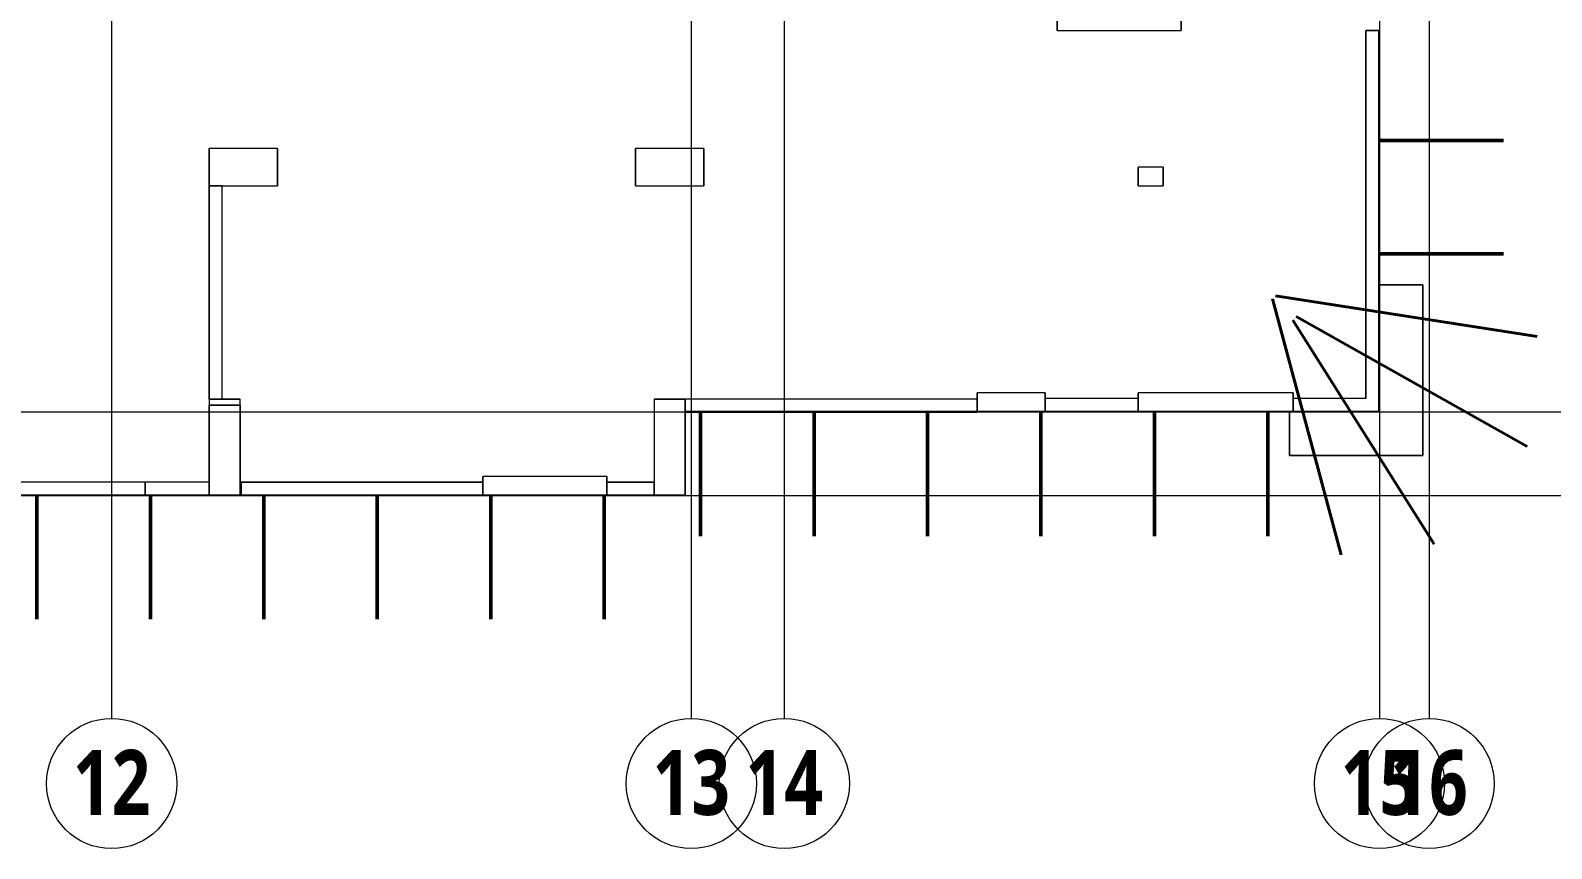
# Model space of a CAD drawing. Header units: millimetres. Extents: x -41779 to 122129, y -6962 to 59838.
# Drawn here: x 36623 to 61159, y -4008 to 9186 of the extents above; entities that cross this region are included whole.
import ezdxf

# ---------------------------------------------------------------- set-up
doc = ezdxf.new("R2010")
doc.units = ezdxf.units.MM
doc.linetypes.add('Grid Line', pattern=[10, 8, -1, 0, -1])
for name, color, linetype, lineweight in [('A-DETL', 90, 'Continuous', 5), ('A-FLOR', 192, 'Continuous', 5), ('A-WALL', 113, 'Continuous', 15), ('S-BEAM', 12, 'Continuous', 15), ('S-GRID', 1, 'Continuous', 5), ('S-GRID-IDEN', 1, 'Continuous', 9)]:
    doc.layers.add(name, color=color, linetype=linetype, lineweight=lineweight)
doc.styles.add('Roboto_B', font='Roboto-Bold.ttf', dxfattribs={"width": 0.8, "height": 1050})

# ---------------------------------------------------------------- blocks, each defined once
blk = doc.blocks.new('BMS-SUPPER STRUCTURE_180317_rvt-1-Level 2 -  BRACKET LAYOUT')
at = {"layer": 'A-FLOR', "color": 9}
for p, q in [((58373, 9186), (58373, 3041)), ((58373, 5081), (59083, 5081)), ((58373, 5081), (58373, 3041)), ((59083, 5081), (59083, 2331)), ((51893, 3041), (47183, 3041)), ((47183, 3031), (47183, 1691)), ((52993, 3041), (51893, 3041)), ((54493, 3041), (52993, 3041)), ((56993, 3041), (54493, 3041)), ((56933, 2331), (56933, 3041)), ((56993, 3041), (56933, 3041)), ((58373, 3041), (56993, 3041)), ((58373, 3041), (56993, 3041)), ((59083, 2331), (56933, 2331)), ((38473, 1691), (36473, 1691)), ((39508, 1691), (38473, 1691)), ((40008, 1691), (39508, 1691)), ((40021, 1691), (40008, 1691)), ((43923, 1691), (40021, 1691)), ((45923, 1691), (43923, 1691)), ((46683, 1691), (45923, 1691)), ((47183, 1691), (46683, 1691))]:
    blk.add_line(p, q, dxfattribs=at)
at = {"layer": 'A-FLOR', "color": 55}
for p, q in [((58373, 3041), (58373, 9186)), ((59083, 5081), (58373, 5081)), ((59083, 2331), (59083, 5081)), ((47183, 3041), (51893, 3041)), ((52993, 3041), (54493, 3041)), ((56933, 3041), (56933, 2331)), ((56993, 3041), (58373, 3041)), ((56933, 2331), (59083, 2331)), ((38473, 1691), (39508, 1691)), ((40008, 1691), (43923, 1691)), ((45923, 1691), (46683, 1691))]:
    blk.add_line(p, q, dxfattribs=at)
at = {"layer": 'A-FLOR', "color": 50}
for p, q in [((58373, 3041), (58373, 5081)), ((47183, 3041), (47183, 3031)), ((56933, 3041), (56993, 3041)), ((56993, 3041), (58373, 3041))]:
    blk.add_line(p, q, dxfattribs=at)
at = {"layer": 'A-FLOR', "color": 43}
for p, q in [((47183, 1691), (47183, 3041)), ((51893, 3041), (52993, 3041)), ((54493, 3041), (56993, 3041)), ((36473, 1691), (38473, 1691)), ((39508, 1691), (40008, 1691)), ((43923, 1691), (45923, 1691)), ((46683, 1691), (47183, 1691))]:
    blk.add_line(p, q, dxfattribs=at)
at = {"layer": 'A-WALL', "color": 8, "lineweight": 18}
for p, q in [((53183, 9486), (53183, 9186)), ((55183, 9186), (55183, 9486)), ((53183, 9186), (55183, 9186)), ((40608, 7281), (39508, 7281)), ((39508, 7281), (39508, 6681)), ((40608, 6681), (40608, 7281)), ((47483, 7281), (46383, 7281)), ((46383, 7281), (46383, 6681)), ((47483, 6681), (47483, 7281)), ((54893, 6981), (54493, 6981)), ((54493, 6981), (54493, 6681)), ((54893, 6681), (54893, 6981)), ((39508, 6681), (40608, 6681)), ((46383, 6681), (47483, 6681)), ((54493, 6681), (54893, 6681)), ((39508, 3241), (39508, 1691)), ((40008, 3241), (39508, 3241)), ((40008, 1691), (40008, 3241)), ((46683, 3241), (46683, 1691)), ((47183, 3241), (46683, 3241)), ((47183, 1691), (47183, 3241)), ((52993, 3341), (51893, 3341)), ((51893, 3341), (51893, 3041)), ((52993, 3041), (52993, 3341)), ((56993, 3341), (54493, 3341)), ((54493, 3341), (54493, 3041)), ((56993, 3041), (56993, 3341)), ((51893, 3041), (52993, 3041)), ((54493, 3041), (56993, 3041)), ((45923, 1991), (43923, 1991)), ((43923, 1991), (43923, 1691)), ((45923, 1691), (45923, 1991)), ((38473, 1901), (36473, 1901)), ((38473, 1691), (38473, 1901)), ((36473, 1691), (38473, 1691)), ((39508, 1691), (40008, 1691)), ((43923, 1691), (45923, 1691)), ((46683, 1691), (47183, 1691))]:
    blk.add_line(p, q, dxfattribs=at)
at = {"layer": 'A-WALL', "color": 253, "lineweight": 13}
for p, q in [((53183, 9186), (53183, 9486)), ((55183, 9486), (55183, 9186)), ((53183, 9186), (55183, 9186)), ((39508, 6681), (39508, 7281)), ((40608, 7281), (39508, 7281)), ((40608, 7281), (40608, 6681)), ((46383, 6681), (46383, 7281)), ((47483, 7281), (46383, 7281)), ((47483, 7281), (47483, 6681)), ((54493, 6681), (54493, 6981)), ((54893, 6981), (54493, 6981)), ((54893, 6981), (54893, 6681)), ((39508, 6681), (40608, 6681)), ((46383, 6681), (47483, 6681)), ((54493, 6681), (54893, 6681)), ((39508, 3241), (39508, 1691)), ((39508, 3241), (40008, 3241)), ((40008, 1691), (40008, 3241)), ((46683, 3241), (46683, 1691)), ((46683, 3241), (47183, 3241)), ((47183, 1691), (47183, 3241)), ((51893, 3041), (51893, 3341)), ((52993, 3341), (51893, 3341)), ((52993, 3341), (52993, 3041)), ((56993, 3341), (54493, 3341)), ((54493, 3041), (54493, 3341)), ((56993, 3341), (56993, 3041)), ((39508, 1691), (39508, 3141)), ((40008, 3141), (39508, 3141)), ((40008, 3141), (40008, 1691)), ((51893, 3041), (52993, 3041)), ((54493, 3041), (56993, 3041)), ((45923, 1991), (43923, 1991)), ((43923, 1691), (43923, 1991)), ((45923, 1991), (45923, 1691)), ((38473, 1901), (36473, 1901)), ((38473, 1901), (38473, 1691)), ((36473, 1691), (38473, 1691)), ((40008, 1691), (39508, 1691)), ((40008, 1691), (39508, 1691)), ((43923, 1691), (45923, 1691)), ((47183, 1691), (46683, 1691))]:
    blk.add_line(p, q, dxfattribs=at)
at = {"layer": 'A-WALL', "color": 254, "lineweight": 13}
for p, q in [((39508, 3141), (39508, 1901)), ((39508, 3141), (40008, 3141)), ((40008, 1691), (40008, 3141)), ((40008, 1691), (39508, 1691))]:
    blk.add_line(p, q, dxfattribs=at)
at = {"layer": 'A-WALL', "color": 10, "lineweight": 13}
blk.add_line((39508, 1901), (39508, 1691), dxfattribs=at)
at = {"layer": 'S-BEAM', "color": 253, "lineweight": 13}
for p, q in [((58373, 9186), (58163, 9186)), ((39718, 6681), (39508, 6681)), ((39718, 3241), (39508, 3241)), ((47183, 3241), (47183, 3031)), ((51893, 3241), (51893, 3041)), ((52993, 3041), (52993, 3251)), ((54493, 3041), (54493, 3251)), ((56993, 3041), (56993, 3251)), ((51893, 3031), (47183, 3031)), ((51893, 3031), (51893, 3041)), ((38473, 1691), (38473, 1901)), ((39508, 1691), (39508, 1901)), ((43923, 1901), (43923, 1691)), ((45923, 1691), (45923, 1901)), ((46683, 1691), (46683, 1901))]:
    blk.add_line(p, q, dxfattribs=at)
at = {"layer": 'S-BEAM', "color": 135, "lineweight": 13}
for p, q in [((58163, 9186), (58163, 3251)), ((58373, 3041), (58373, 9186)), ((39508, 6681), (39508, 3241)), ((39718, 3241), (39718, 6681)), ((51893, 3241), (47183, 3241)), ((54493, 3251), (52993, 3251)), ((58163, 3251), (56993, 3251)), ((47183, 3031), (51893, 3031)), ((51893, 3041), (51893, 3031)), ((52993, 3041), (54493, 3041)), ((56993, 3041), (58163, 3041)), ((58163, 3041), (58373, 3041)), ((39508, 1901), (38473, 1901)), ((40021, 1691), (40021, 1901)), ((43923, 1901), (40021, 1901)), ((46683, 1901), (45923, 1901)), ((38473, 1691), (39508, 1691)), ((40021, 1691), (43923, 1691)), ((45923, 1691), (46683, 1691))]:
    blk.add_line(p, q, dxfattribs=at)
at = {"layer": 'S-BEAM', "color": 254, "lineweight": 13}
for p, q in [((58163, 9186), (58373, 9186)), ((58163, 3251), (58163, 9186)), ((58373, 5081), (58373, 9186)), ((39508, 3241), (39508, 6681)), ((39718, 3241), (39718, 6681)), ((39508, 3241), (39718, 3241)), ((51893, 3241), (47183, 3241)), ((51893, 3041), (51893, 3241)), ((54493, 3251), (52993, 3251)), ((58163, 3251), (56993, 3251)), ((54493, 3041), (52993, 3041)), ((39508, 1901), (38473, 1901)), ((40021, 1901), (40021, 1691)), ((40021, 1901), (43923, 1901)), ((45923, 1901), (46683, 1901)), ((39508, 1691), (38473, 1691)), ((40021, 1691), (43923, 1691)), ((45923, 1691), (46683, 1691))]:
    blk.add_line(p, q, dxfattribs=at)
at = {"layer": 'S-BEAM', "color": 10, "lineweight": 13}
for p, q in [((39508, 6681), (39718, 6681)), ((58373, 3041), (58373, 5081)), ((47183, 3031), (47183, 3241)), ((52993, 3251), (52993, 3041)), ((54493, 3251), (54493, 3041)), ((56993, 3251), (56993, 3041)), ((58163, 3041), (56993, 3041)), ((58373, 3041), (58163, 3041)), ((38473, 1901), (38473, 1691)), ((39508, 1901), (39508, 1691)), ((43923, 1691), (43923, 1901)), ((45923, 1901), (45923, 1691)), ((46683, 1901), (46683, 1691))]:
    blk.add_line(p, q, dxfattribs=at)
blk = doc.blocks.new('Grid - Circle-565542-Level 2 -  BRACKET LAYOUT')
at = {"layer": 'S-GRID-IDEN'}
blk.add_circle((0, 0), 3.5, dxfattribs=at)

msp = doc.modelspace()

# ---------------------------------------------------------------- linework, layer by layer
at = {"layer": 'A-DETL', "lineweight": 50}
for p, q in [((58383, 7411), (60383, 7411)), ((58383, 5581), (60383, 5581)), ((47433, 3031), (47433, 1031)), ((49263, 3031), (49263, 1031)), ((51093, 3031), (51093, 1031)), ((52923, 3031), (52923, 1031)), ((54753, 3031), (54753, 1031)), ((56583, 3031), (56583, 1031)), ((36728, 1691), (36728, -309)), ((38558, 1691), (38558, -309)), ((40388, 1691), (40388, -309)), ((42218, 1691), (42218, -309)), ((44048, 1691), (44048, -309)), ((45878, 1691), (45878, -309))]:
    msp.add_line(p, q, dxfattribs=at)
at = {"layer": 'A-DETL', "lineweight": 40}
for p, q in [((56707, 4908), (60926, 4249)), ((56660, 4856), (57763, 731)), ((59265, 901), (56986, 4513)), ((57042, 4571), (60764, 2479))]:
    msp.add_line(p, q, dxfattribs=at)
at = {"layer": 'S-GRID', "linetype": 'Grid Line'}
for p, q in [((37933, 55247), (37933, -1908)), ((47283, 55247), (47283, -1908)), ((48783, 55247), (48783, -1908)), ((58383, 55247), (58383, -1908)), ((59183, 55247), (59183, -1908)), ((76597, 3031), (-26915, 3031)), ((76597, 1681), (-26915, 1681))]:
    msp.add_line(p, q, dxfattribs=at)

# ---------------------------------------------------------------- block references
at = {"lineweight": 5}
msp.add_blockref('BMS-SUPPER STRUCTURE_180317_rvt-1-Level 2 -  BRACKET LAYOUT', (0, 0), dxfattribs=at)
at = {"layer": 'S-GRID-IDEN', "xscale": 299.9999999999997, "yscale": 299.9999999999997, "zscale": 299.9999999999997, "rotation": 180}
for p in [(37933, -2958), (47283, -2958), (48783, -2958), (58383, -2958), (59183, -2958)]:
    msp.add_blockref('Grid - Circle-565542-Level 2 -  BRACKET LAYOUT', p, dxfattribs=at)

# ---------------------------------------------------------------- texts
at = {"layer": 'S-GRID-IDEN', "lineweight": 5, "char_height": 1050, "width": 1615.01, "attachment_point": 2, "line_spacing_factor": 1.016846, "style": 'Roboto_B'}
for s, insert in [('12', (37933, -2416)), ('13', (47283, -2416)), ('14', (48783, -2416)), ('15', (58383, -2416)), ('16', (59183, -2416))]:
    msp.add_mtext(s, dxfattribs=dict(at, insert=insert))

doc.saveas('drawing.dxf')
